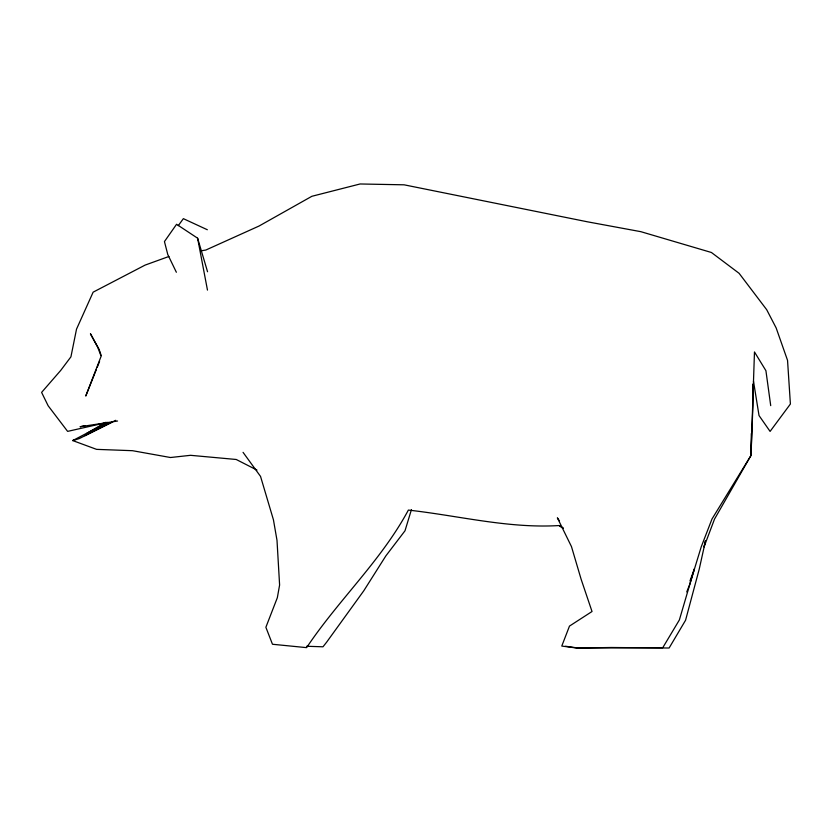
<?xml version="1.0" encoding="UTF-8"?>
<svg xmlns="http://www.w3.org/2000/svg" width="832" height="832" viewBox="0 0 832 832"><rect width="100%" height="100%" fill="white"/><g stroke="black" fill="none" stroke-linecap="round" stroke-linejoin="round"><path stroke-width="1.25" d="M705.422 540.852L704.018 546.967L714.511 519.106L751.005 455.437L751.317 433.545M686.754 591.885L689.645 584.678L701.23 546.832L712.005 518.981L751.005 455.437L754.478 351.957L765.918 370.708L770.713 405.642M751.005 455.437L752.908 405.798L752.762 384.186M705.411 541.216L699.234 569.14L685.568 620.246L669.105 648.024L611.343 647.494L578.001 648.024L565.552 646.246M411.414 509.673L405.007 530.774L385.861 555.88L363.761 590.814L326.622 642.19L322.982 646.797L306.571 646.266M689.967 580.944L694.366 568.901L679.37 619.944L662.75 647.722L576.056 647.93L561.777 646.069L569.483 626.09L592.02 611.51L581.152 579.332L571.48 546.624L557.367 517.837L559.52 520.988M96.242 369.814L85.758 396.042L101.13 356.21L97.718 347.298L90.438 333.757L99.476 350.012M97.188 367.432L99.57 361.473M178.277 225.649L183.362 218.65L207.334 229.746M86.902 433.306L105.955 422.261M97.968 428.116L106.85 423.207M112.32 422.042L79.238 438.61L72.727 440.575L96.585 449.363L132.486 450.694L170.498 457.517L190.559 455.312L236.226 459.482L256.974 470.08M84.864 435.677L115.731 420.316M168.896 256.485L145.132 265.086L93.132 292.167L76.523 329.139L70.928 356.834L60.736 370.396L41.6 392.402L48.152 405.777L67.621 431.382L107.422 422.375L72.727 440.575L74.859 439.899M85.041 425.61L80.038 426.764L117.551 421.023M200.699 250.869L205.816 250.047L259.043 226.034L311.875 196.29L360.1 183.976L404.113 184.818L587.309 221.78L640.858 231.681L711.402 252.481L739.107 273.322L766.688 309.691L776.142 327.902L787.54 360.35L790.4 404.009L770.089 431.413L759.023 415.542L753.47 381.077M563.295 528.039L559.146 525.543C508.331 528.642 458.557 515.642 408.366 510.089C381.15 560.737 338.343 600.059 306.613 647.639L272.48 644.259L265.876 627.276L277.337 597.709L279.604 585.01L277.004 540.363L273.437 519.802L260.551 476.434L243.058 452.348M207.553 271.752L197.61 238.202L176.571 224.286L164.445 241.571L167.773 254.509L176.363 272.262M559.146 525.543L563.056 528.351M99.809 351.125L101.14 355.586M197.61 238.202L207.47 290.098"/></g></svg>
